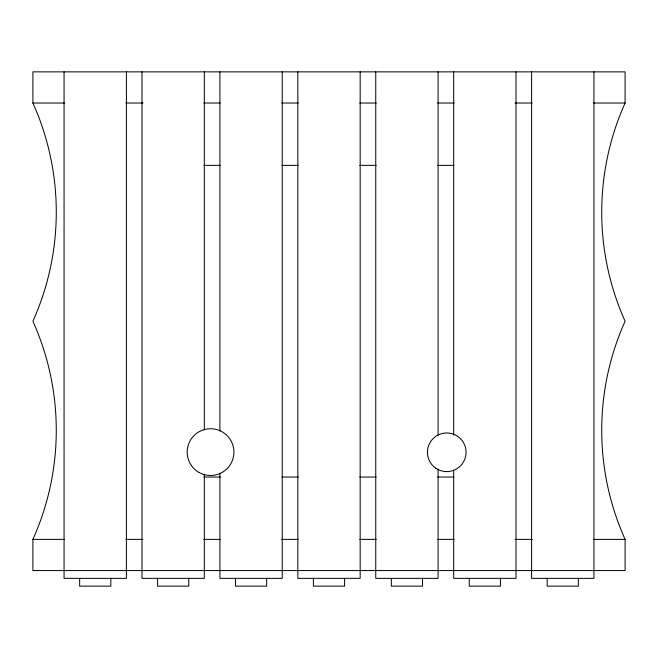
<?xml version="1.0" encoding="UTF-8"?>
<svg xmlns="http://www.w3.org/2000/svg" width="658" height="658" viewBox="0 0 658 658"><rect width="100%" height="100%" fill="white"/><g stroke="black" fill="none" stroke-linecap="round" stroke-linejoin="round"><path stroke-width="0.99" d="M32.9 103.026A266.227 266.227 0 0 1 32.9 321.211A266.227 266.227 0 0 1 32.9 539.387L32.9 570.552L625.1 570.552L625.1 539.387A266.227 266.227 0 0 1 625.1 321.211A266.227 266.227 0 0 1 625.1 103.026L625.1 71.862L32.9 71.862L32.9 103.026L64.41 103.026M125.826 103.026L142.909 103.026M203.816 103.026L220.233 103.026M281.706 103.026L298.214 103.026M359.786 103.026L376.294 103.026M437.767 103.026L454.185 103.026M515.091 103.026L532.174 103.026M593.59 103.026L625.1 103.026M203.914 165.364L220.323 165.364M281.838 165.364L298.239 165.364M359.762 165.364L376.162 165.364M437.677 165.364L454.086 165.364M203.914 477.05L220.323 477.05M281.838 477.05L298.239 477.05M359.762 477.05L376.162 477.05M437.677 477.05L454.086 477.05M32.9 539.387L64.41 539.387M125.826 539.387L142.909 539.387M203.816 539.387L220.233 539.387M281.706 539.387L298.214 539.387M359.786 539.387L376.294 539.387M437.767 539.387L454.185 539.387M515.091 539.387L532.174 539.387M593.59 539.387L625.1 539.387M593.935 71.862L593.935 578.349L531.598 578.349L531.598 71.862M578.349 578.349L578.349 586.138L547.176 586.138L547.176 578.349M516.012 71.862L516.012 578.349L453.675 578.349L453.675 469.993M500.425 578.349L500.425 586.138L469.261 586.138L469.261 578.349M453.675 71.862L453.675 435.111M438.088 71.862L438.088 435.111M438.088 468.973L438.088 578.349L375.751 578.349L375.751 71.862M422.502 578.349L422.502 586.138L391.337 586.138L391.337 578.349M360.165 71.862L360.165 578.349L297.835 578.349L297.835 71.862M344.586 578.349L344.586 586.138L313.414 586.138L313.414 578.349M282.249 71.862L282.249 578.349L219.912 578.349L219.912 473.077M266.663 578.349L266.663 586.138L235.498 586.138L235.498 578.349M219.912 71.862L219.912 431.006M204.325 71.862L204.325 429.978M204.325 474.097L204.325 578.349L141.988 578.349L141.988 71.862M188.739 578.349L188.739 586.138L157.575 586.138L157.575 578.349M126.402 71.862L126.402 578.349L64.065 578.349L64.065 71.862M110.824 578.349L110.824 586.138L79.651 586.138L79.651 578.349M435.777 468.183A19.321 19.321 0 0 0 466.004 453.831A19.321 19.321 0 0 0 438.458 434.831A19.321 19.321 0 0 0 435.777 468.183M198.872 472.362A23.375 23.375 0 0 0 233.935 452.112A23.375 23.375 0 0 0 198.872 431.87A23.375 23.375 0 0 0 198.872 472.362"/></g></svg>
